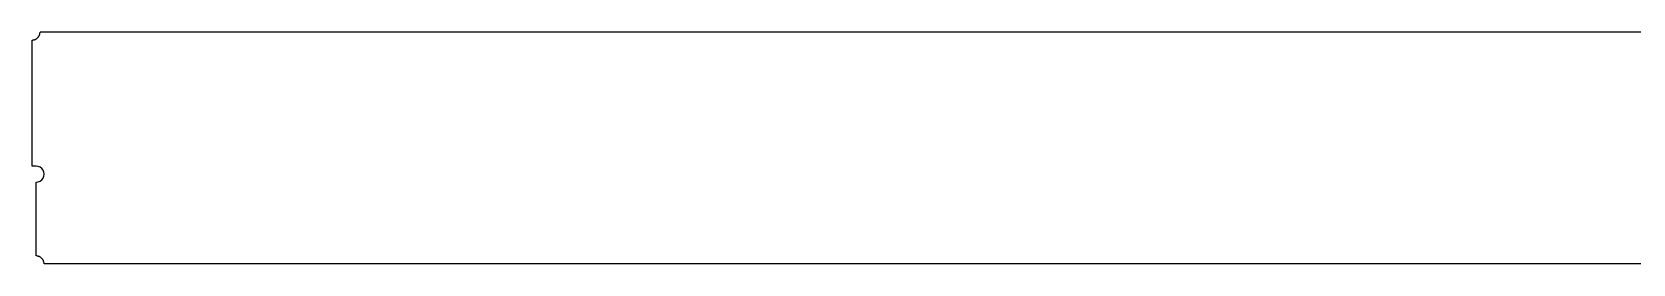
# Model space of a CAD drawing. Extents: x 0 to 11948, y -433 to 432.
# Drawn here: x 0 to 5974, y -432 to 432 of the extents above; entities that cross this region are included whole.
import ezdxf

# ---------------------------------------------------------------- set-up
doc = ezdxf.new("R2010")
doc.units = 0
doc.header["$LTSCALE"] = 10
doc.header["$MEASUREMENT"] = 0
doc.layers.add('TEILE', color=7, linetype='CONTINUOUS')

msp = doc.modelspace()

# ---------------------------------------------------------------- linework, layer by layer
at = {"layer": 'TEILE', "color": 2}
for p, q in [((26.330379, 418.122528), (27.062183, 419.55246)), ((27.062183, 419.55246), (27.716398, 421.019531)), ((27.716398, 421.019531), (28.291153, 422.51947)), ((28.291153, 422.51947), (28.7848, 424.048035)), ((28.78479, 424.048035), (29.694643, 428.23056)), ((28.7848, 424.048035), (28.78479, 424.048035)), ((29.694643, 428.23056), (29.880329, 430.833069)), ((29.880329, 430.833069), (30.000048, 432.5)), ((11917.999918, 432.5), (30.000048, 432.5)), ((0, 402.5), (1.605726, 402.54303)), ((0, -67.499924), (0, 402.5)), ((1.605726, 402.54303), (3.206851, 402.671875)), ((3.206851, 402.671875), (4.798782, 402.886322)), ((4.798782, 402.886322), (6.376956, 403.185608)), ((6.376956, 403.185608), (7.936847, 403.56897)), ((7.936847, 403.56897), (9.473985, 404.035217)), ((9.473985, 404.035217), (10.983962, 404.58313)), ((10.983962, 404.58313), (12.462448, 405.211029)), ((12.462448, 405.211029), (13.905206, 405.917206)), ((13.905206, 405.917206), (15.308099, 406.699554)), ((15.308099, 406.699554), (16.667105, 407.555908)), ((16.667105, 407.555908), (17.978331, 408.483765)), ((17.978331, 408.483765), (19.238012, 409.480469)), ((19.238012, 409.480469), (20.442543, 410.543182)), ((20.442543, 410.543182), (21.588463, 411.668823)), ((21.588463, 411.668823), (22.672493, 412.854187)), ((22.672493, 412.854187), (23.691523, 414.095886)), ((23.691523, 414.095886), (24.642632, 415.39032)), ((24.642632, 415.39032), (25.523092, 416.733826)), ((25.523092, 416.733826), (26.330379, 418.122528)), ((14.999411, -67.499924), (0, -67.499924)), ((22.763985, -68.522148), (14.999411, -67.499924)), ((29.999411, -71.519165), (22.763985, -68.522148)), ((36.212612, -76.28672), (29.999411, -71.519165)), ((29.999411, -123.48069), (36.212612, -118.713135)), ((40.980171, -82.499924), (36.212612, -76.28672)), ((36.212612, -118.713135), (40.980171, -112.499924)), ((43.977184, -89.735352), (40.980171, -82.499924)), ((40.980171, -112.499924), (43.977184, -105.264503)), ((44.999409, -97.499924), (43.977184, -89.735352)), ((43.977184, -105.264503), (44.999409, -97.499924)), ((14.999687, -127.499893), (22.763985, -126.477699)), ((14.999687, -402.5), (14.999687, -127.499893)), ((22.763985, -126.477699), (29.999411, -123.48069)), ((16.623838, -402.544006), (14.999671, -402.5)), ((14.999671, -402.5), (14.999687, -402.5)), ((18.243242, -402.675842), (16.623838, -402.544006)), ((19.853132, -402.895203), (18.243242, -402.675842)), ((21.448786, -403.201416), (19.853132, -402.895203)), ((23.025524, -403.593506), (21.448786, -403.201416)), ((24.578722, -404.070404), (23.025524, -403.593506)), ((26.103821, -404.630707), (24.578722, -404.070404)), ((27.59635, -405.272766), (26.103821, -404.630707)), ((29.051931, -405.994629), (27.59635, -405.272766)), ((30.466293, -406.794281), (29.051931, -405.994629)), ((31.835291, -407.669342), (30.466293, -406.794281)), ((33.154907, -408.617218), (31.835291, -407.669342)), ((34.421268, -409.635162), (33.154907, -408.617218)), ((35.630669, -410.720154), (34.421268, -409.635162)), ((36.779549, -411.869019), (35.630669, -410.720154)), ((37.864548, -413.07843), (36.779549, -411.869019)), ((38.882477, -414.344788), (37.864548, -413.07843)), ((39.830357, -415.664398), (38.882477, -414.344788)), ((40.705406, -417.033386), (39.830357, -415.664398)), ((41.505051, -418.447754), (40.705406, -417.033386)), ((42.226952, -419.90332), (41.505051, -418.447754)), ((42.868992, -421.395874), (42.226952, -419.90332)), ((43.429291, -422.920959), (42.868992, -421.395874)), ((43.906193, -424.474152), (43.429291, -422.920959)), ((44.298309, -426.050873), (43.906193, -424.474152)), ((44.604492, -427.646515), (44.298309, -426.050873)), ((44.823837, -429.256439), (44.604492, -427.646515)), ((44.955704, -430.875824), (44.823837, -429.256439)), ((44.999691, -432.5), (44.955704, -430.875824)), ((11903, -432.5), (44.999691, -432.5))]:
    msp.add_line(p, q, dxfattribs=at)

doc.saveas('drawing.dxf')
